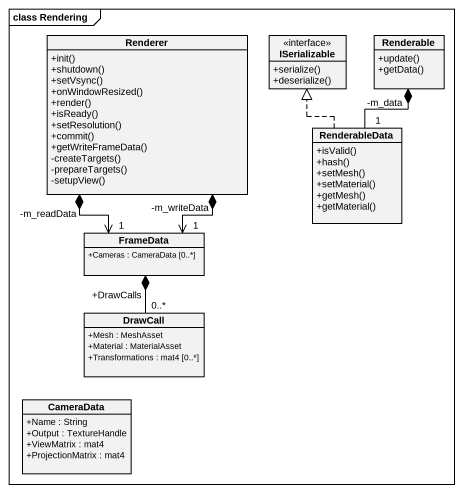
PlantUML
@startuml
mainframe class Rendering
hide circle
hide empty members
skinparam classAttributeIconSize 0
class Renderer {
  +init()
  +shutdown()
  +setVsync()
  +onWindowResized()
  +render()
  +isReady()
  +setResolution()
  +commit()
  +getWriteFrameData()
  -createTargets()
  -prepareTargets()
  -setupView()
}
interface ISerializable {
  +serialize()
  +deserialize()
}
class Renderable {
  +update()
  +getData()
}
class RenderableData {
  +isValid()
  +hash()
  +setMesh()
  +setMaterial()
  +getMesh()
  +getMaterial()
}
class FrameData {
  +Cameras : CameraData [0..*]
}
class DrawCall {
  +Mesh : MeshAsset
  +Material : MaterialAsset
  +Transformations : mat4 [0..*]
}
class CameraData {
  +Name : String
  +Output : TextureHandle
  +ViewMatrix : mat4
  +ProjectionMatrix : mat4
}
Renderer "-m_readData" *--> "1" FrameData
Renderer "-m_writeData" *--> "1" FrameData
Renderable "-m_data" *-- "1" RenderableData
RenderableData .up.|> ISerializable
FrameData "+DrawCalls" *-- "0..*" DrawCall
@enduml
